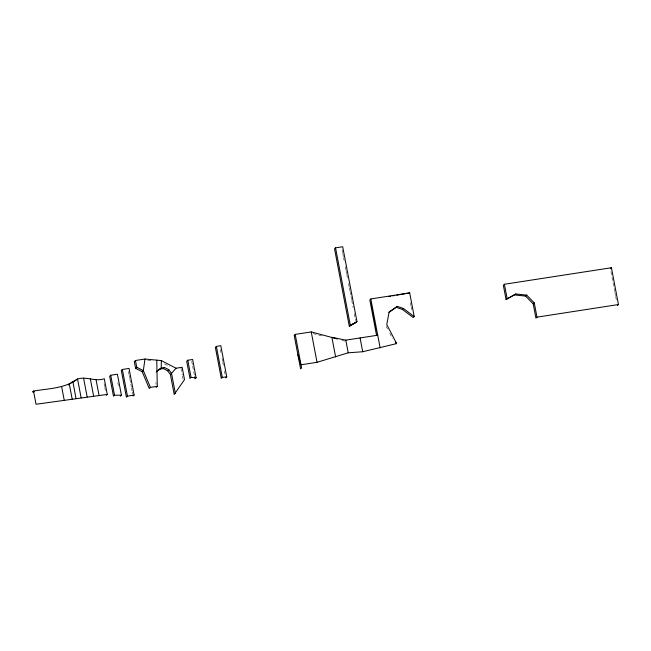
<?xml version="1.0" encoding="UTF-8"?>
<svg xmlns="http://www.w3.org/2000/svg" width="651" height="651" viewBox="0 0 651 651"><rect width="100%" height="100%" fill="white"/><g stroke="black" fill="none" stroke-linecap="round" stroke-linejoin="round"><path stroke-width="0.49" stroke-dasharray="3.25 2.44" d="M147.687 360.475L151.528 360.841M341.808 340.489L344.786 341.091M313.172 333.637L323.01 336.217M164.5 363.909L169.691 366.603M386.189 326.379L387.524 328.958M389.754 333.255L392.431 338.406M610.947 271.711L614.739 291.607M614.926 292.6L615.496 295.587M615.691 296.579L616.448 300.559M410.374 302.715L410.936 305.677M411.131 306.67L411.692 309.632M342.052 249.691L342.621 252.686M342.808 253.687L343.386 256.681M343.573 257.682L344.143 260.677M345.29 266.666L345.86 269.66M346.047 270.653L346.625 273.648M346.812 274.649L347.382 277.643M348.529 283.633L349.099 286.627M349.286 287.628L349.856 290.623M350.051 291.624L350.808 295.619M351.003 296.612L351.573 299.606M351.76 300.607L353.094 307.597M354.242 313.587L355.576 320.577M220.347 349.571L220.909 352.5M222.024 358.359L222.585 361.289M222.772 362.265L223.326 365.195M224.449 371.046L225.376 375.928M191.728 361.46L192.46 365.309M192.647 366.277L194.478 375.896M180.994 368.36L182.264 375.009M182.443 375.961L183.167 379.761M128.369 371.387L128.939 374.349M129.126 375.334L129.687 378.288M129.874 379.273L130.631 383.219M130.818 384.204L131.38 387.158M131.567 388.151L132.129 391.105M132.316 392.089L132.698 394.058M117.815 382.829L118.36 385.685M104.054 383.545L104.616 386.491M104.803 387.467L105.364 390.413M155.915 382.454L156.004 384.44"/><path stroke-width="0.98" d="M156.134 387.418L157.29 386.336L156.753 360.141M157.29 386.336L150.422 387.394L149.258 388.476L142.154 371.664L135.579 368.328L134.293 361.582L135.449 360.499L145.01 359.026L161.326 360.581L161.236 367.978L156.248 371.957M145.01 359.026L143.318 370.582L150.422 387.394M160.073 369.068L163.311 368.564L167.616 370.745L170.399 374.545L174.199 394.49L184.51 379.623L182.15 367.278L176.047 368.214L161.326 360.581M176.047 368.214L170.399 374.545M106.3 395.32L107.269 394.416L104.274 378.719C95.371 381.958 86.51 376.14 77.55 379.004C64.913 388.525 48.613 388.509 33.51 391.048L32.55 391.943L34.56 391.633M68.363 385.018L69.323 384.114L72.18 399.071M69.063 384.481L72.855 381.453L76.012 398.542M110.727 375.245L109.669 376.229L113.477 396.182L114.535 395.198L121.42 395.198L117.416 374.211L110.727 375.245L114.535 395.198M122.355 369.467L121.306 370.452L126.4 397.167L127.458 396.182L134.122 395.043L129.044 368.433L122.355 369.467L127.458 396.182M135.579 368.328L136.743 367.245L135.449 360.499M142.154 371.664L143.318 370.582L136.743 367.245M120.362 396.182L121.42 395.198M133.073 396.036L134.122 395.043M163.311 368.564L164.475 367.481L168.772 369.662L171.555 373.454L175.363 393.407M167.616 370.745L168.772 369.662M187.781 360.231L186.699 361.248L189.97 378.41L191.06 377.393L196.114 377.767L192.631 359.482L187.781 360.231L191.06 377.393M225.751 377.881L226.76 376.929L220.803 345.697L216.376 346.381L215.359 347.333L221.283 378.386L222.3 377.442L226.727 376.75M196.114 377.767L195.031 378.784L194.665 376.856M335.542 247.844L334.533 248.796L349.327 326.363L356.968 321.618L342.686 246.745L335.542 247.844L350.344 325.41L349.327 326.363M295.204 334.394L294.187 335.346L300.583 368.865L301.6 367.921L295.204 334.394L311.243 331.92L337.413 338.943M396.264 307.313L397.281 306.369L403.474 308.517L414.215 316.581L413.198 317.533L402.456 309.469L396.264 307.313L388.94 312.342M402.456 309.469L403.474 308.517M617.4 305.539L618.45 304.546L611.427 267.74L504.395 284.259L503.337 285.244L506.063 299.509L515.804 293.983L526.708 295.115L534.268 302.927L536.985 317.151L535.928 318.136L533.218 303.911L525.658 296.099L514.746 294.968M506.063 299.509L515.804 293.983M525.658 296.099L526.708 295.115M533.218 303.911L534.268 302.927M610.378 268.725L611.427 267.74M156.639 371.452L161.236 367.978L164.475 367.481M397.281 306.369L389.143 311.951L386.759 324.564L396.622 343.598L362.713 351.743L348.22 352.809L317.037 362.306L300.998 364.788L297.914 354.86M356.968 321.618L350.344 325.41L355.951 322.57M71.895 382.357L77.55 379.004L81.139 397.826M388.745 296.571L390.738 296.213M392.732 295.863L394.734 295.513M396.728 295.163L409.691 292.877L414.215 316.581M409.691 292.877L370.81 298.955L369.792 299.908L376.522 335.184L370.81 298.955L380.151 347.951M335.639 357.008L331.888 337.332L345.803 340.139L377.726 335.216M536.985 317.151L618.45 304.546M107.269 394.416L36.033 404.255L33.51 391.048M395.303 342.206L396.622 343.598M504.395 284.259L507.113 298.524M360.076 337.934L362.713 351.743M345.803 340.139L348.22 352.809M311.243 331.92L317.037 362.306M216.376 346.381L222.3 377.442M96.096 379.981L99.025 395.328M90.318 378.76L93.622 396.085M83.572 378.076L87.177 396.98M61.65 386.702L64.221 400.186"/></g></svg>
